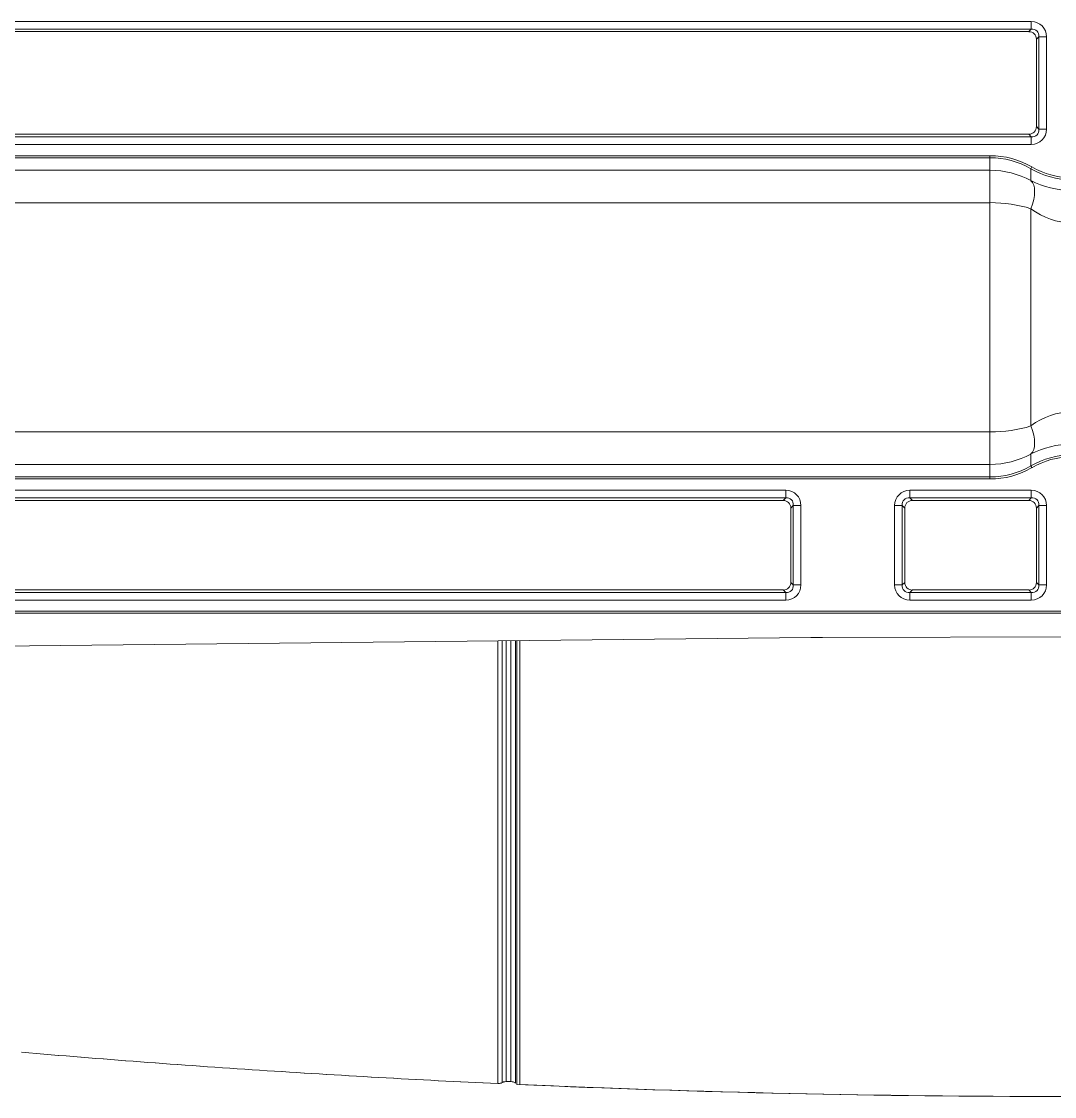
# Model space of a CAD drawing. Header units: inches. Extents: x -3 to 209, y -384 to 20.
# Drawn here: x 200.566 to 201.536, y -371.438 to -370.429 of the extents above; entities that cross this region are included whole.
import ezdxf

# ---------------------------------------------------------------- set-up
doc = ezdxf.new("R2010")
doc.units = ezdxf.units.IN
doc.header["$MEASUREMENT"] = 0
doc.layers.add('HVAC-Equipos', color=3, linetype='Continuous')

# ---------------------------------------------------------------- blocks, each defined once
blk = doc.blocks.new('td-100-silent')
at = {"lineweight": 0}
for p, q in [((0.09805, -0.00016), (0.28037, -0.00016)), ((0.28037, -0.0011), (0.09805, -0.0011)), ((0.28006, -0.0014), (0.28037, -0.0011)), ((0.28037, -0.00016), (0.28037, -0.0011)), ((0.28006, -0.0014), (0.09835, -0.0014)), ((0.28131, -0.00204), (0.281, -0.00234)), ((0.281, -0.01306), (0.281, -0.00234)), ((0.28131, -0.00204), (0.28225, -0.00204)), ((0.28131, -0.01337), (0.28131, -0.00204)), ((0.28225, -0.00204), (0.28225, -0.01337)), ((0.281, -0.01306), (0.28131, -0.01337)), ((0.09806, -0.01431), (0.28037, -0.01431)), ((0.09837, -0.014), (0.28006, -0.014)), ((0.28037, -0.01431), (0.28006, -0.014)), ((0.28037, -0.01431), (0.28037, -0.01525)), ((0.28131, -0.01337), (0.28225, -0.01337)), ((0.28037, -0.01525), (0.09806, -0.01525)), ((0.09542, -0.01664), (0.2753, -0.01664)), ((0.2753, -0.01689), (0.09542, -0.01689)), ((0.2753, -0.01664), (0.2753, -0.01689)), ((0.2753, -0.01843), (0.2753, -0.01689)), ((0.08107, -0.01843), (0.2753, -0.01843)), ((0.2753, -0.02242), (0.2753, -0.01843)), ((0.28044, -0.01803), (0.28032, -0.01824)), ((0.28032, -0.01824), (0.28032, -0.01971)), ((0.2753, -0.02242), (0.08107, -0.02242)), ((0.2753, -0.05058), (0.2753, -0.02242)), ((0.28032, -0.02316), (0.28032, -0.04984)), ((0.08126, -0.05058), (0.2753, -0.05058)), ((0.2753, -0.05457), (0.2753, -0.05058)), ((0.28032, -0.05329), (0.28032, -0.05476)), ((0.2753, -0.05457), (0.08126, -0.05457)), ((0.2753, -0.05611), (0.2753, -0.05457)), ((0.28044, -0.05497), (0.28032, -0.05476)), ((0.09569, -0.05611), (0.2753, -0.05611)), ((0.2753, -0.05636), (0.09569, -0.05636)), ((0.2753, -0.05636), (0.2753, -0.05611)), ((0.12163, -0.05775), (0.25019, -0.05775)), ((0.25019, -0.05869), (0.25019, -0.05775)), ((0.26546, -0.05775), (0.28037, -0.05775)), ((0.26546, -0.05869), (0.26546, -0.05775)), ((0.28037, -0.05869), (0.28037, -0.05775)), ((0.25019, -0.05869), (0.12163, -0.05869)), ((0.24988, -0.059), (0.12194, -0.059)), ((0.24988, -0.059), (0.25019, -0.05869)), ((0.28037, -0.05869), (0.26546, -0.05869)), ((0.26546, -0.05869), (0.26576, -0.059)), ((0.28006, -0.059), (0.26576, -0.059)), ((0.28006, -0.059), (0.28037, -0.05869)), ((0.25113, -0.05963), (0.25082, -0.05994)), ((0.25082, -0.05994), (0.25082, -0.06906)), ((0.25207, -0.05963), (0.25113, -0.05963)), ((0.25113, -0.06937), (0.25113, -0.05963)), ((0.25207, -0.05963), (0.25207, -0.06937)), ((0.26358, -0.06937), (0.26358, -0.05963)), ((0.26452, -0.05963), (0.26358, -0.05963)), ((0.26452, -0.05963), (0.26452, -0.06937)), ((0.26482, -0.05994), (0.26452, -0.05963)), ((0.26482, -0.05994), (0.26482, -0.06906)), ((0.28131, -0.05963), (0.281, -0.05994)), ((0.281, -0.06906), (0.281, -0.05994)), ((0.28225, -0.05963), (0.28131, -0.05963)), ((0.28131, -0.06937), (0.28131, -0.05963)), ((0.28225, -0.05963), (0.28225, -0.06937)), ((0.25082, -0.06906), (0.25113, -0.06937)), ((0.25207, -0.06937), (0.25113, -0.06937)), ((0.26452, -0.06937), (0.26358, -0.06937)), ((0.26452, -0.06937), (0.26482, -0.06906)), ((0.281, -0.06906), (0.28131, -0.06937)), ((0.28225, -0.06937), (0.28131, -0.06937)), ((0.12163, -0.07031), (0.25019, -0.07031)), ((0.25019, -0.07125), (0.12163, -0.07125)), ((0.12194, -0.07), (0.24988, -0.07)), ((0.25019, -0.07031), (0.24988, -0.07)), ((0.25019, -0.07125), (0.25019, -0.07031)), ((0.26576, -0.07), (0.26546, -0.07031)), ((0.26546, -0.07125), (0.26546, -0.07031)), ((0.26546, -0.07031), (0.28037, -0.07031)), ((0.28037, -0.07125), (0.26546, -0.07125)), ((0.26576, -0.07), (0.28006, -0.07)), ((0.28037, -0.07031), (0.28006, -0.07)), ((0.28037, -0.07125), (0.28037, -0.07031)), ((0.09591, -0.07259), (0.29, -0.07259)), ((0.29, -0.07284), (0.09591, -0.07284)), ((0.2533, -0.07583), (0.10771, -0.0774)), ((0.21482, -0.13064), (0.21482, -0.07624)), ((0.21534, -0.07624), (0.21534, -0.13052)), ((0.21582, -0.07623), (0.21582, -0.1304)), ((0.21642, -0.1304), (0.21642, -0.07623)), ((0.21699, -0.13058), (0.21699, -0.07622)), ((0.21717, -0.13074), (0.21717, -0.07622)), ((0.21752, -0.07621), (0.21752, -0.13076)), ((0.28958, -0.07575), (0.2547, -0.07582)), ((0.21582, -0.1304), (0.21642, -0.1304)), ((0.21642, -0.1304), (0.21582, -0.1304))]:
    blk.add_line(p, q, dxfattribs=at)
at = {"lineweight": 0, "extrusion": (0, 0, -1)}
for centre, major_axis, ratio, start_param, end_param in [((0.28012, -0.00229), (-0.00159, -0.00159), 0.889126, 2.414818, 3.868368), ((0.28012, -0.01312), (-0.00159, 0.00159), 0.889126, 2.414818, 3.868368), ((0.2753, -0.02693), (0, 0.01029), 0.996195, 0, 0.525646), ((0.2753, -0.04607), (0, 0.01029), 0.996195, 2.615947, 3.141593), ((0.24994, -0.05988), (-0.00159, -0.00159), 0.889126, 2.414818, 3.868368), ((0.26571, -0.05988), (0.00159, -0.00159), 0.889126, 2.414818, 3.868368), ((0.28012, -0.05988), (-0.00159, -0.00159), 0.889126, 2.414818, 3.868368), ((0.24994, -0.06912), (-0.00159, 0.00159), 0.889126, 2.414818, 3.868368), ((0.26571, -0.06912), (0.00159, 0.00159), 0.889126, 2.414818, 3.868368), ((0.28012, -0.06912), (-0.00159, 0.00159), 0.889126, 2.414818, 3.868368)]:
    blk.add_ellipse(centre, major_axis=major_axis, ratio=ratio, start_param=start_param, end_param=end_param, dxfattribs=at)
at = {"lineweight": 0}
for centre, major_axis, ratio, start_param, end_param in [((0.28012, -0.00229), (0.000962, 0.000962), 0.735147, 5.55641, 7.00996), ((0.27994, -0.00247), (-0.000795, -0.000795), 0.889126, 2.414818, 3.868368), ((0.27994, -0.01294), (-0.000795, 0.000795), 0.889126, 2.414818, 3.868368), ((0.28012, -0.01312), (0.000962, -0.000962), 0.735147, 5.55641, 7.00996), ((0.2753, -0.02693), (0, -0.01004), 0.996006, 2.615947, 3.141593), ((0.2753, -0.02791), (0.01, 0), 0.948277, 1.04515, 1.570796), ((0.28533, -0.00956), (0, -0.01004), 0.996384, 5.757539, 6.283185), ((0.28533, -0.00956), (0, 0.00979), 0.996195, 2.615947, 3.141593), ((0.28533, -0.01206), (0.01, 0), 0.884386, 4.186743, 4.712389), ((0.27831, -0.02316), (0.00188, 0.00353), 0.455891, 4.950134, 6.19838), ((0.2753, -0.02791), (0.01, 0), 0.549799, 1.04515, 1.570796), ((0.28533, -0.01206), (0, -0.01283), 0.779506, 5.757539, 6.283185), ((0.28533, -0.06094), (0, -0.01283), 0.779506, 3.141593, 3.667239), ((0.2753, -0.04509), (0.01, 0), 0.549799, 4.712389, 5.238035), ((0.27831, -0.04984), (-0.00188, 0.00353), 0.455891, 3.226398, 4.474644), ((0.28533, -0.06094), (0.01, 0), 0.884386, 1.570796, 2.096442), ((0.2753, -0.04509), (0.01, 0), 0.948277, 4.712389, 5.238035), ((0.28533, -0.06344), (0, -0.01004), 0.996384, 3.141593, 3.667239), ((0.28533, -0.06344), (0, 0.00979), 0.996195, 0, 0.525646), ((0.2753, -0.04607), (0, -0.01004), 0.996006, 0, 0.525646), ((0.24976, -0.06006), (-0.000795, -0.000795), 0.889126, 2.414818, 3.868368), ((0.24994, -0.05988), (0.000962, 0.000962), 0.735147, 5.55641, 7.00996), ((0.26571, -0.05988), (0.000962, -0.000962), 0.735147, 2.414818, 3.868368), ((0.26589, -0.06006), (0.000795, -0.000795), 0.889126, 2.414818, 3.868368), ((0.27994, -0.06006), (-0.000795, -0.000795), 0.889126, 2.414818, 3.868368), ((0.28012, -0.05988), (0.000962, 0.000962), 0.735147, 5.55641, 7.00996), ((0.24976, -0.06894), (-0.000795, 0.000795), 0.889126, 2.414818, 3.868368), ((0.24994, -0.06912), (0.000962, -0.000962), 0.735147, 5.55641, 7.00996), ((0.26571, -0.06912), (0.000962, 0.000962), 0.735147, 2.414818, 3.868368), ((0.26589, -0.06894), (0.000795, 0.000795), 0.889126, 2.414818, 3.868368), ((0.27994, -0.06894), (-0.000795, 0.000795), 0.889126, 2.414818, 3.868368), ((0.28012, -0.06912), (0.000962, -0.000962), 0.735147, 5.55641, 7.00996), ((0.25505, -0.07828), (0.02, 0), 0.122785, 1.58825, 1.658063)]:
    blk.add_ellipse(centre, major_axis=major_axis, ratio=ratio, start_param=start_param, end_param=end_param, dxfattribs=at)
for points, knots in [([(0.21482, -0.13064), (0.20506, -0.13019), (0.1953, -0.12964), (0.17577, -0.12836), (0.16601, -0.12762), (0.15628, -0.12679)], [0, 0, 0, 0, 0.5, 0.5, 1, 1, 1, 1]), ([(0.15628, -0.12679), (0.16603, -0.12762), (0.17578, -0.12836), (0.19531, -0.12964), (0.20507, -0.13019), (0.21483, -0.13064)], [0, 0, 0, 0, 0.5, 0.5, 1, 1, 1, 1]), ([(0.21534, -0.13052), (0.21526, -0.13056), (0.21518, -0.13059), (0.21505, -0.13062), (0.215, -0.13063), (0.21491, -0.13064), (0.21487, -0.13064), (0.21482, -0.13064)], [0, 0, 0, 0, 0.5, 0.5, 0.75, 0.75, 1, 1, 1, 1]), ([(0.21582, -0.1304), (0.21574, -0.1304), (0.21565, -0.13041), (0.21553, -0.13044), (0.21549, -0.13045), (0.21542, -0.13048), (0.21538, -0.1305), (0.21534, -0.13052)], [0, 0, 0, 0, 0.5, 0.5, 0.75, 0.75, 1, 1, 1, 1]), ([(0.21699, -0.13058), (0.21695, -0.13055), (0.21691, -0.13052), (0.21681, -0.13048), (0.21677, -0.13046), (0.21662, -0.13041), (0.21652, -0.1304), (0.21642, -0.1304)], [0, 0, 0, 0, 0.25, 0.25, 0.5, 0.5, 1, 1, 1, 1]), ([(0.35083, -0.13074), (0.32861, -0.13173), (0.30635, -0.13223), (0.26169, -0.13223), (0.23941, -0.13173), (0.21717, -0.13074)], [0, 0, 0, 0, 0.5, 0.5, 1, 1, 1, 1]), ([(0.35048, -0.13076), (0.32838, -0.13174), (0.30623, -0.13223), (0.26181, -0.13223), (0.23964, -0.13174), (0.21752, -0.13076)], [0, 0, 0, 0, 0.5, 0.5, 1, 1, 1, 1]), ([(0.21752, -0.13076), (0.23962, -0.13174), (0.26177, -0.13223), (0.30619, -0.13223), (0.32836, -0.13174), (0.35048, -0.13076)], [0, 0, 0, 0, 0.5, 0.5, 1, 1, 1, 1])]:
    blk.add_open_spline(points, degree=3, knots=knots, dxfattribs=at)

msp = doc.modelspace()

# ---------------------------------------------------------------- block references
at = {"layer": 'HVAC-Equipos', "xscale": 7.637981917704027, "yscale": 7.637981917704027, "zscale": 7.637981917704027}
msp.add_blockref('td-100-silent', (199.3727, -370.4276), dxfattribs=at)

doc.saveas('drawing.dxf')
